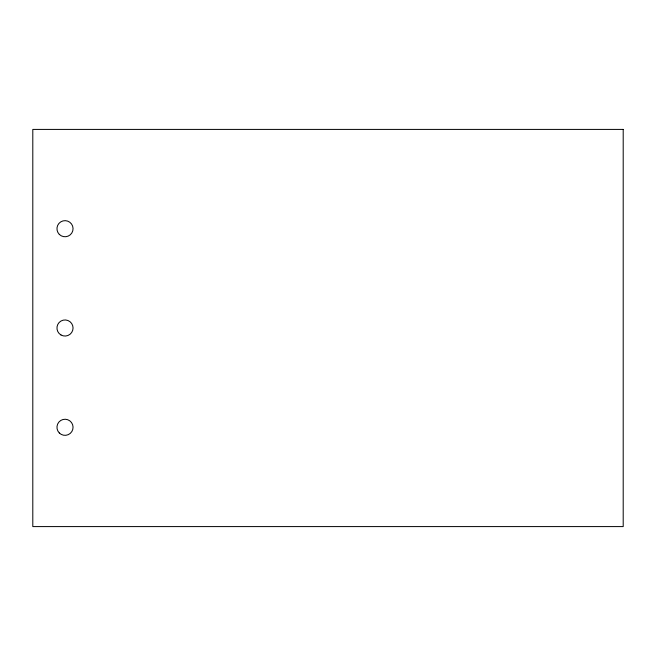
<?xml version="1.0" encoding="UTF-8"?>
<svg xmlns="http://www.w3.org/2000/svg" width="656" height="656" viewBox="0 0 656 656"><rect width="100%" height="100%" fill="white"/><g stroke="black" fill="none" stroke-linecap="round" stroke-linejoin="round"><path stroke-width="0.98" d="M623.2 129.412L32.8 129.412L32.8 526.588L623.2 526.588L623.2 129.412M60.975 334.97A8.052 8.052 0 0 0 73.054 328A8.052 8.052 0 0 0 60.975 321.03A8.052 8.052 0 0 0 60.975 334.97M59.311 432.985A8.052 8.052 0 0 0 72.783 429.377A8.052 8.052 0 0 0 62.919 419.52A8.052 8.052 0 0 0 59.311 432.985M59.311 234.397A8.052 8.052 0 0 0 72.783 230.789A8.052 8.052 0 0 0 62.919 220.933A8.052 8.052 0 0 0 59.311 234.397"/></g></svg>
